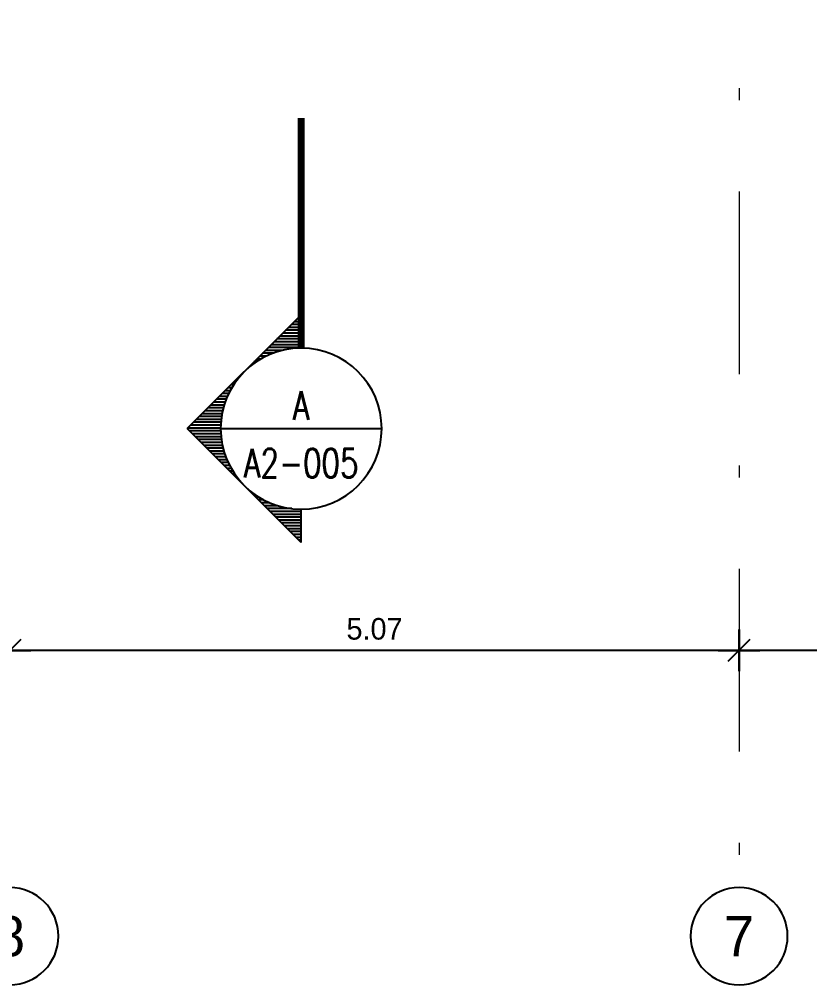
# Model space of a CAD drawing. Header units: metres. Extents: x 0 to 435, y 0 to 273.
# Drawn here: x 36.13 to 42.73, y 211.42 to 219.48 of the extents above; entities that cross this region are included whole.
import ezdxf
from ezdxf.enums import TextEntityAlignment as Align

# ---------------------------------------------------------------- set-up
doc = ezdxf.new("R2010")
doc.units = ezdxf.units.M
doc.header["$MEASUREMENT"] = 0
for name, pattern in [('B4-PLANS$0$DASHDOT', [25.4, 12.7, -6.35, 0, -6.35]), ('B4-PLANS$0$DOT2', [0.125, 0, -0.125]), ('B4-PLANS$0$PHANTOM2', [1.25, 0.625, -0.125, 0.125, -0.125, 0.125, -0.125])]:
    doc.linetypes.add(name, pattern=pattern)
doc.layers.get('0').update_dxf_attribs({"plot": 0})
for name, color, linetype in [('A-AXM', 4, 'Continuous'), ('A-EDM', 2, 'Continuous'), ('A-SYMB-50', 4, 'Continuous')]:
    doc.layers.add(name, color=color, linetype=linetype)
doc.layers.add('Dote', color=1, linetype='B4-PLANS$0$DASHDOT', lineweight=15)
doc.styles.add('B4-PLANS$0$ROMANS', font='romans.shx')
doc.styles.add('B4-PLANS$0$S100', font='romans.shx', dxfattribs={"width": 0.9})
doc.styles.add('B4-PLANS$0$XA', font='XARAB.SHX')
doc.styles.add('B4-PLANS$0$XARAB', font='xarab.shx')
doc.dimstyles.new('B4-PLANS$0$DIM100', dxfattribs={"dimtxt": 0.15, "dimasz": 0.12, "dimexe": 0.1, "dimexo": 0, "dimgap": 0.05, "dimtad": 1, "dimzin": 3, "dimdsep": 46, "dimtxsty": 'B4-PLANS$0$XARAB', "dimblk": 'B4-PLANS$0$DTICK', "dimcen": 0.09, "dimclrd": 256, "dimclre": 4, "dimclrt": 3, "dimadec": 0, "dimazin": 3, "dimtfac": 1, "dimtix": 1, "dimtmove": 2, "dimatfit": 0, "dimldrblk": 'B4-PLANS$0$DTICK', "dimfxl": 0.15, "dimtolj": 1, "dimtzin": 3, "dimlwd": -3, "dimlwe": -3, "dimarcsym": 0})

# ---------------------------------------------------------------- blocks, each defined once
blk = doc.blocks.new('B4-PLANS$0$ACRU1')
at = {"color": 2}
blk.add_circle((0, 0), 600, dxfattribs=at)
at = {"style": 'B4-PLANS$0$ROMANS'}
blk.add_attdef('A', text='', height=450, dxfattribs=at).set_placement((0, 0), align=Align.MIDDLE)
blk = doc.blocks.new('B4-PLANS$0$DTICK')
for p, q in [((0, 1.207), (0, -1.207)), ((-1.207, 0), (1.207, 0))]:
    blk.add_line(p, q)
at = {"color": 3}
blk.add_line((-0.629, -0.629), (0.629, 0.629), dxfattribs=at)
blk = doc.blocks.new('*D149')
at = {"layer": 'A-EDM', "color": 4, "linetype": 'B4-PLANS$0$DOT2', "lineweight": -3, "transparency": 16777216}
for p, q in [((0.085, -24.585), (0.085, -24.485)), ((8.585, -24.585), (8.585, -24.485))]:
    blk.add_line(p, q, dxfattribs=at)
at = {"layer": 'A-EDM', "lineweight": -3, "transparency": 16777216}
blk.add_line((8.465, -24.585), (0.205, -24.585), dxfattribs=at)
at = {"layer": 'Defpoints', "color": 0, "transparency": 16777216}
for p in [(0.085, -24.585), (0.085, -24.585), (8.585, -24.585)]:
    blk.add_point(p, dxfattribs=at)
at = {"layer": 'A-EDM', "lineweight": -3, "transparency": 16777216, "xscale": 0.12, "yscale": 0.12, "zscale": 0.12, "rotation": 180}
blk.add_blockref('B4-PLANS$0$DTICK', (0.085, -24.585), dxfattribs=at)
at = {"layer": 'A-EDM', "lineweight": -3, "transparency": 16777216, "xscale": 0.12, "yscale": 0.12, "zscale": 0.12}
blk.add_blockref('B4-PLANS$0$DTICK', (8.585, -24.585), dxfattribs=at)
at = {"layer": 'A-EDM', "color": 3, "transparency": 16777216, "insert": (4.335, -24.4374), "char_height": 0.15, "attachment_point": 5, "style": 'B4-PLANS$0$XARAB'}
blk.add_mtext('\\A1;8.50', dxfattribs=at)
blk = doc.blocks.new('*D150')
at = {"layer": 'A-EDM', "color": 4, "linetype": 'B4-PLANS$0$DOT2', "lineweight": -3, "transparency": 16777216}
for p, q in [((-4.985, -24.585), (-4.985, -24.485)), ((0.085, -24.585), (0.085, -24.485))]:
    blk.add_line(p, q, dxfattribs=at)
at = {"layer": 'A-EDM', "lineweight": -3, "transparency": 16777216}
blk.add_line((-0.035, -24.585), (-4.865, -24.585), dxfattribs=at)
at = {"layer": 'Defpoints', "color": 0, "transparency": 16777216}
for p in [(-4.985, -24.585), (-4.985, -24.585), (0.085, -24.585)]:
    blk.add_point(p, dxfattribs=at)
at = {"layer": 'A-EDM', "lineweight": -3, "transparency": 16777216, "xscale": 0.12, "yscale": 0.12, "zscale": 0.12, "rotation": 180}
blk.add_blockref('B4-PLANS$0$DTICK', (-4.985, -24.585), dxfattribs=at)
at = {"layer": 'A-EDM', "lineweight": -3, "transparency": 16777216, "xscale": 0.12, "yscale": 0.12, "zscale": 0.12}
blk.add_blockref('B4-PLANS$0$DTICK', (0.085, -24.585), dxfattribs=at)
at = {"layer": 'A-EDM', "color": 3, "transparency": 16777216, "insert": (-2.45, -24.4363), "char_height": 0.15, "attachment_point": 5, "style": 'B4-PLANS$0$XARAB'}
blk.add_mtext('\\A1;5.07', dxfattribs=at)
blk = doc.blocks.new('*D151')
at = {"layer": 'A-EDM', "color": 4, "linetype": 'B4-PLANS$0$DOT2', "lineweight": -3, "transparency": 16777216}
for p, q in [((-7.805, -24.585), (-7.805, -24.485)), ((-4.985, -24.585), (-4.985, -24.485))]:
    blk.add_line(p, q, dxfattribs=at)
at = {"layer": 'A-EDM', "lineweight": -3, "transparency": 16777216}
blk.add_line((-5.105, -24.585), (-7.685, -24.585), dxfattribs=at)
at = {"layer": 'Defpoints', "color": 0, "transparency": 16777216}
for p in [(-7.805, -24.585), (-7.805, -24.585), (-4.985, -24.585)]:
    blk.add_point(p, dxfattribs=at)
at = {"layer": 'A-EDM', "lineweight": -3, "transparency": 16777216, "xscale": 0.12, "yscale": 0.12, "zscale": 0.12, "rotation": 180}
blk.add_blockref('B4-PLANS$0$DTICK', (-7.805, -24.585), dxfattribs=at)
at = {"layer": 'A-EDM', "lineweight": -3, "transparency": 16777216, "xscale": 0.12, "yscale": 0.12, "zscale": 0.12}
blk.add_blockref('B4-PLANS$0$DTICK', (-4.985, -24.585), dxfattribs=at)
at = {"layer": 'A-EDM', "color": 3, "transparency": 16777216, "insert": (-6.395, -24.4369), "char_height": 0.15, "attachment_point": 5, "style": 'B4-PLANS$0$XARAB'}
blk.add_mtext('\\A1;2.82', dxfattribs=at)
blk = doc.blocks.new('*X11')
at = {"color": 0}
for p, q in [((40650, 52812.7), (40650, 53050.1)), ((40675, 52814.2), (40675, 53075.1)), ((40700, 52814.8), (40700, 53100.1)), ((40725, 52814.5), (40725, 53084.4)), ((40750, 52813.4), (40750, 53059.4)), ((40575, 52802.7), (40575, 52975.1)), ((40600, 52807), (40600, 53000.1)), ((40625, 52810.3), (40625, 53025.1)), ((40775, 52811.3), (40775, 53034.4)), ((40800, 52808.3), (40800, 53009.4)), ((40825, 52804.4), (40825, 52984.4)), ((40850, 52799.6), (40850, 52959.4)), ((40475, 52776.1), (40475, 52875.1)), ((40500, 52784.3), (40500, 52900.1)), ((40525, 52791.4), (40525, 52925.1)), ((40550, 52797.5), (40550, 52950.1)), ((40875, 52793.8), (40875, 52934.4)), ((40900, 52787), (40900, 52909.4)), ((40925, 52779.3), (40925, 52884.4)), ((40400, 52745.1), (40400, 52800.1)), ((40425, 52756.6), (40425, 52825.1)), ((40450, 52766.9), (40450, 52850.1)), ((40950, 52770.4), (40950, 52859.4)), ((40975, 52760.5), (40975, 52834.4)), ((41000, 52749.5), (41000, 52809.4)), ((41025, 52737.2), (41025, 52784.4)), ((40300, 52686), (40300, 52700.1)), ((40325, 52702.9), (40325, 52725.1)), ((40350, 52718.3), (40350, 52750.1)), ((40375, 52732.4), (40375, 52775.1)), ((41050, 52723.7), (41050, 52759.4)), ((41075, 52708.8), (41075, 52734.4)), ((41100, 52692.5), (41100, 52709.4)), ((40225, 52624.7), (40225, 52625.1)), ((40250, 52647.1), (40250, 52650.1)), ((40275, 52667.5), (40275, 52675.1)), ((41125, 52674.6), (41125, 52684.4)), ((41150, 52654.9), (41150, 52659.4)), ((41175, 52633.3), (41175, 52634.4)), ((40150, 52541.9), (40150, 52550.1)), ((40175, 52572.5), (40175, 52575.1)), ((40200, 52599.9), (40200, 52600.1)), ((41225, 52583.1), (41225, 52584.4)), ((41250, 52553.7), (41250, 52559.4)), ((41275, 52520.7), (41275, 52534.4)), ((40050, 52362.7), (40050, 52450.1)), ((40075, 52420.7), (40075, 52475.1)), ((40100, 52467.5), (40100, 52500.1)), ((40125, 52507.3), (40125, 52525.1)), ((41300, 52483), (41300, 52509.4)), ((41325, 52439.1), (41325, 52484.4)), ((41350, 52386), (41350, 52459.4)), ((39975, 52114.8), (39975, 52375.1)), ((40000, 52114.8), (40000, 52400.1)), ((40025, 52282.4), (40025, 52425.1)), ((41375, 52316.4), (41375, 52434.4)), ((41400, 52195.4), (41400, 52409.4)), ((41425, 52114.8), (41425, 52384.4)), ((39900, 52114.8), (39900, 52300.1)), ((39925, 52114.8), (39925, 52325.1)), ((39950, 52114.8), (39950, 52350.1)), ((41450, 52114.8), (41450, 52359.4)), ((41475, 52114.8), (41475, 52334.4)), ((41500, 52114.8), (41500, 52309.4)), ((41525, 52114.8), (41525, 52284.4)), ((39800, 52114.8), (39800, 52200.1)), ((39825, 52114.8), (39825, 52225.1)), ((39850, 52114.8), (39850, 52250.1)), ((39875, 52114.8), (39875, 52275.1)), ((41550, 52114.8), (41550, 52259.4)), ((41575, 52114.8), (41575, 52234.4)), ((41600, 52114.8), (41600, 52209.4)), ((39725, 52114.8), (39725, 52125.1)), ((39750, 52114.8), (39750, 52150.1)), ((39775, 52114.8), (39775, 52175.1)), ((41625, 52114.8), (41625, 52184.4)), ((41650, 52114.8), (41650, 52159.4)), ((41675, 52114.8), (41675, 52134.4))]:
    blk.add_line(p, q, dxfattribs=at)
blk = doc.blocks.new('B4-PLANS$0$SRD')
for p, q in [((0, 792), (-792, 0)), ((0, 792), (0, 560)), ((-560, 0), (560, 0)), ((0, -792), (-792, 0)), ((0, -560), (0, -2160))]:
    blk.add_line(p, q)
blk.add_circle((0, 0), 560)
at = {"xscale": 0.8, "yscale": 0.8, "zscale": 0.8, "rotation": 90}
blk.add_blockref('*X11', (41691.9, -32563.7), dxfattribs=at)
at = {"style": 'B4-PLANS$0$S100', "width": 0.75, "flags": 12}
for tag, p in [('N', (0, 240)), ('SHEET', (0, -160))]:
    blk.add_attdef(tag, text='', height=200, dxfattribs=at).set_placement(p, align=Align.MIDDLE)
blk = doc.blocks.new('B4-PLANS$0$SYM')
at = {"layer": 'A-SYMB-50', "linetype": 'B4-PLANS$0$PHANTOM2', "lineweight": -3, "ltscale": 2, "const_width": 0.05, "elevation": 0}
blk.add_lwpolyline([(2.7675, -20.5956), (2.7675, -22.1956)], dxfattribs=at)
at = {"layer": 'A-SYMB-50', "linetype": 'B4-PLANS$0$PHANTOM2', "lineweight": -3, "ltscale": 2}
ref = blk.add_blockref('B4-PLANS$0$SRD', (2.7675, -22.7556, 0), dxfattribs=dict(at, xscale=-0.0009999999999763531, yscale=0.001000000000004775, zscale=0.001, rotation=180))
ref.add_attrib('N', 'A2-005', dxfattribs={"layer": '0', "height": 0.2, "style": 'B4-PLANS$0$S100', "width": 0.75, "flags": 12}).set_placement((2.7675, -22.9956, 0), align=Align.MIDDLE)
ref.add_attrib('SHEET', 'A', dxfattribs={"layer": '0', "height": 0.2, "style": 'B4-PLANS$0$S100', "width": 0.75, "flags": 12}).set_placement((2.7675, -22.5956, 0), align=Align.MIDDLE)
blk = doc.blocks.new('B4-PLANS$0$AXES-B2')
at = {"layer": 'Dote', "ltscale": 0.1}
blk.add_line((0.085, 10.085), (0.085, -26.235), dxfattribs=at)
at = {"layer": 'A-AXM'}
ref = blk.add_blockref('B4-PLANS$0$ACRU1', (-4.985, -26.5725), dxfattribs=dict(at, xscale=-0.0005624999175779749, yscale=0.0005624997429549586, zscale=0.0005625000000080149, rotation=1.778695351006832e-05))
ref.add_attrib('A', '8', dxfattribs={"layer": '0', "height": 0.2812, "rotation": 0, "style": 'B4-PLANS$0$XA', "flags": 12}).set_placement((-4.985, -26.5725), align=Align.MIDDLE)
ref = blk.add_blockref('B4-PLANS$0$ACRU1', (0.085, -26.5725), dxfattribs=dict(at, xscale=-0.0005624999175779749, yscale=0.0005624997429549586, zscale=0.0005625000000080149, rotation=1.778695351006832e-05))
ref.add_attrib('A', '7', dxfattribs={"layer": '0', "height": 0.2812, "rotation": 0, "style": 'B4-PLANS$0$XA', "flags": 12}).set_placement((0.085, -26.5725), align=Align.MIDDLE)
at = {"layer": 'A-EDM'}
for base, p1, p2, picture, middle in [((-7.805, -24.585), (-4.985, -24.585), (-7.805, -24.585), '*D151', (-6.395, -24.4369)), ((-4.985, -24.585), (0.085, -24.585), (-4.985, -24.585), '*D150', (-2.45, -24.4363)), ((0.085, -24.585), (8.585, -24.585), (0.085, -24.585), '*D149', (4.335, -24.4374))]:
    dim = blk.add_linear_dim(base=base, p1=p1, p2=p2, dimstyle='B4-PLANS$0$DIM100', override={"dimfxl": 0.15}, dxfattribs=at)
    dim.commit()
    dim.dimension.update_dxf_attribs({"geometry": picture, "text_midpoint": middle})

msp = doc.modelspace()

# ---------------------------------------------------------------- block references
at = {"layer": 'A-EDM', "linetype": 'ByBlock', "ltscale": 2, "xscale": 1.2, "yscale": 1.2, "zscale": 1.2}
msp.add_blockref('B4-PLANS$0$AXES-B2', (42.0379, 243.7142), dxfattribs=at)
at = {"layer": 'A-SYMB-50', "xscale": 1.2, "yscale": 1.2, "zscale": 1.2}
msp.add_blockref('B4-PLANS$0$SYM', (35.1649, 243.3693, 0), dxfattribs=at)

doc.saveas('drawing.dxf')
